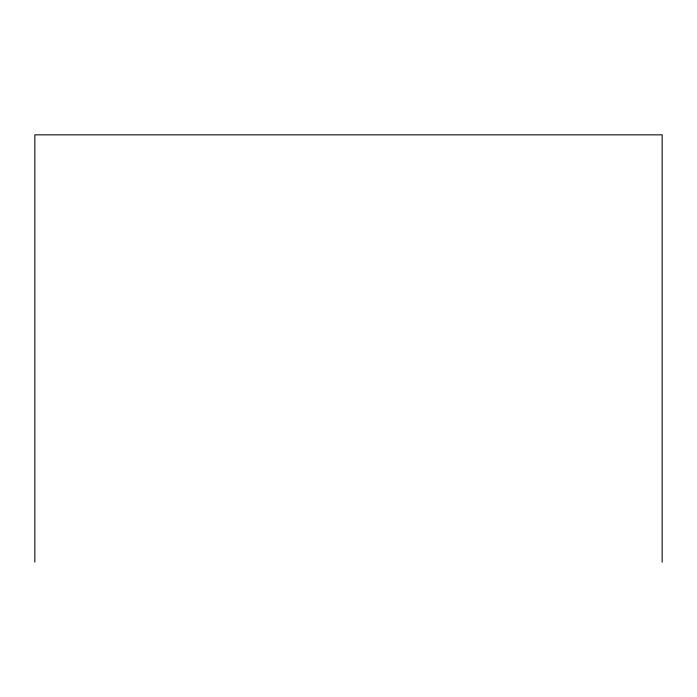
<?xml version="1.0" encoding="UTF-8"?>
<svg xmlns="http://www.w3.org/2000/svg" width="697" height="697" viewBox="0 0 697 697"><rect width="100%" height="100%" fill="white"/><g stroke="black" fill="none" stroke-linecap="round" stroke-linejoin="round"><path stroke-width="1.05" d="M662.15 562.157L662.15 134.843L34.85 134.843L34.85 562.157"/></g></svg>
